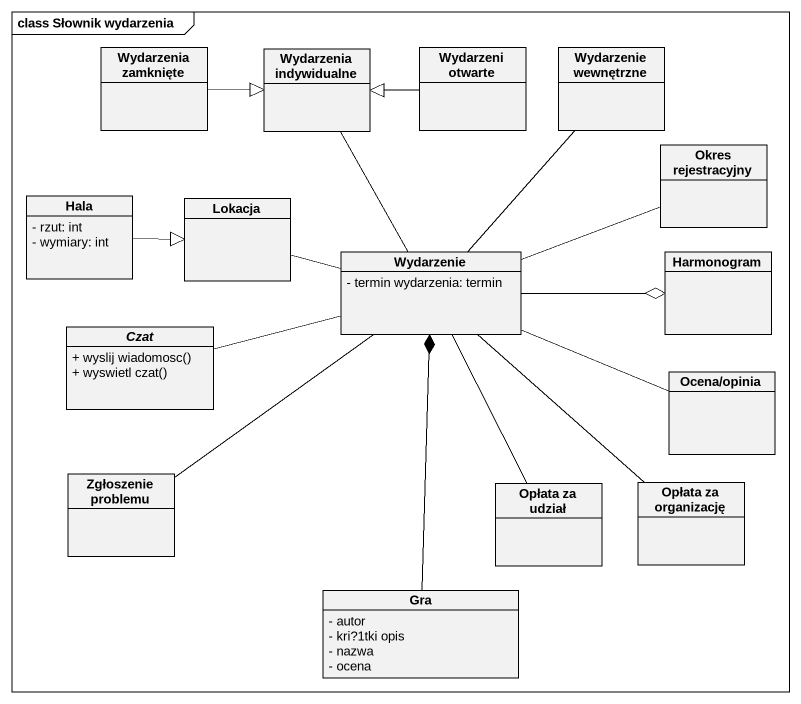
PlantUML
@startuml
mainframe class Słownik wydarzenia
hide circle
hide empty members
skinparam classAttributeIconSize 0
class "Wydarzenia zamknięte" as Wydarzenia_zamknięte
class "Wydarzenia indywidualne" as Wydarzenia_indywidualne
class "Wydarzeni otwarte" as Wydarzeni_otwarte
class "Wydarzenie wewnętrzne" as Wydarzenie_wewnętrzne
class "Okres rejestracyjny" as Okres_rejestracyjny
class Hala {
  - rzut: int
  - wymiary: int
}
class Lokacja
class Wydarzenie {
  - termin wydarzenia: termin
}
class Harmonogram
abstract class Czat {
  + wyslij wiadomosc()
  + wyswietl czat()
}
class "Ocena/opinia" as Ocena_opinia
class "Zgłoszenie problemu" as Zgłoszenie_problemu
class "Opłata za udział" as Opłata_za_udział
class "Opłata za organizację" as Opłata_za_organizację
class Gra {
  - autor
  - kri?1tki opis
  - nazwa
  - ocena
}
Wydarzenia_zamknięte -right-|> Wydarzenia_indywidualne
Wydarzenia_indywidualne -- Wydarzenie
Wydarzeni_otwarte -left-|> Wydarzenia_indywidualne
Hala -right-|> Lokacja
Lokacja -right- Wydarzenie
Wydarzenie -up- Wydarzenie_wewnętrzne
Wydarzenie -right- Okres_rejestracyjny
Wydarzenie -right-o Harmonogram
Wydarzenie -left- Czat
Ocena_opinia -left- Wydarzenie
Zgłoszenie_problemu -up- Wydarzenie
Opłata_za_udział -up- Wydarzenie
Opłata_za_organizację -up- Wydarzenie
Gra -up-* Wydarzenie
@enduml
